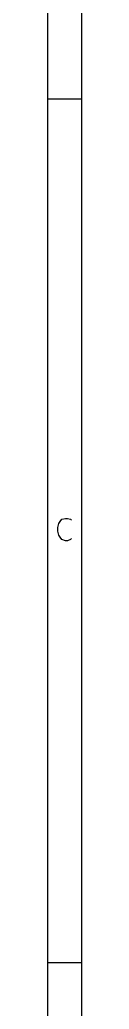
# Model space of a CAD drawing. Extents: x 10 to 287, y -200 to -10.
# Drawn here: x 10 to 12, y -162.7 to -105.4 of the extents above; entities that cross this region are included whole.
import ezdxf

# ---------------------------------------------------------------- set-up
doc = ezdxf.new("R2010")
doc.units = 0
doc.header["$MEASUREMENT"] = 0

msp = doc.modelspace()

# ---------------------------------------------------------------- linework, layer by layer
at = {"layer": 'Red 2'}
for p, q in [((10.0076, -10.0076), (10.0076, -200)), ((11.9888, -11.9888), (11.9888, -198.018)), ((10.0076, -110.007), (11.9888, -110.007)), ((10.668, -134.595), (10.7442, -134.468)), ((10.7442, -134.468), (10.8458, -134.341)), ((10.8458, -134.341), (11.049, -134.29)), ((11.049, -134.29), (11.176, -134.29)), ((11.176, -134.29), (11.3538, -134.341)), ((11.3538, -134.341), (11.4046, -134.391)), ((10.6172, -134.823), (10.668, -134.595)), ((10.6172, -135.026), (10.6172, -134.823)), ((10.668, -135.255), (10.6172, -135.026)), ((10.7442, -135.382), (10.668, -135.255)), ((10.8458, -135.509), (10.7442, -135.382)), ((11.049, -135.585), (10.8458, -135.509)), ((11.176, -135.585), (11.049, -135.585)), ((11.3538, -135.509), (11.176, -135.585)), ((11.4046, -135.458), (11.3538, -135.509)), ((10.0076, -159.995), (11.9888, -159.995))]:
    msp.add_line(p, q, dxfattribs=at)

doc.saveas('drawing.dxf')
